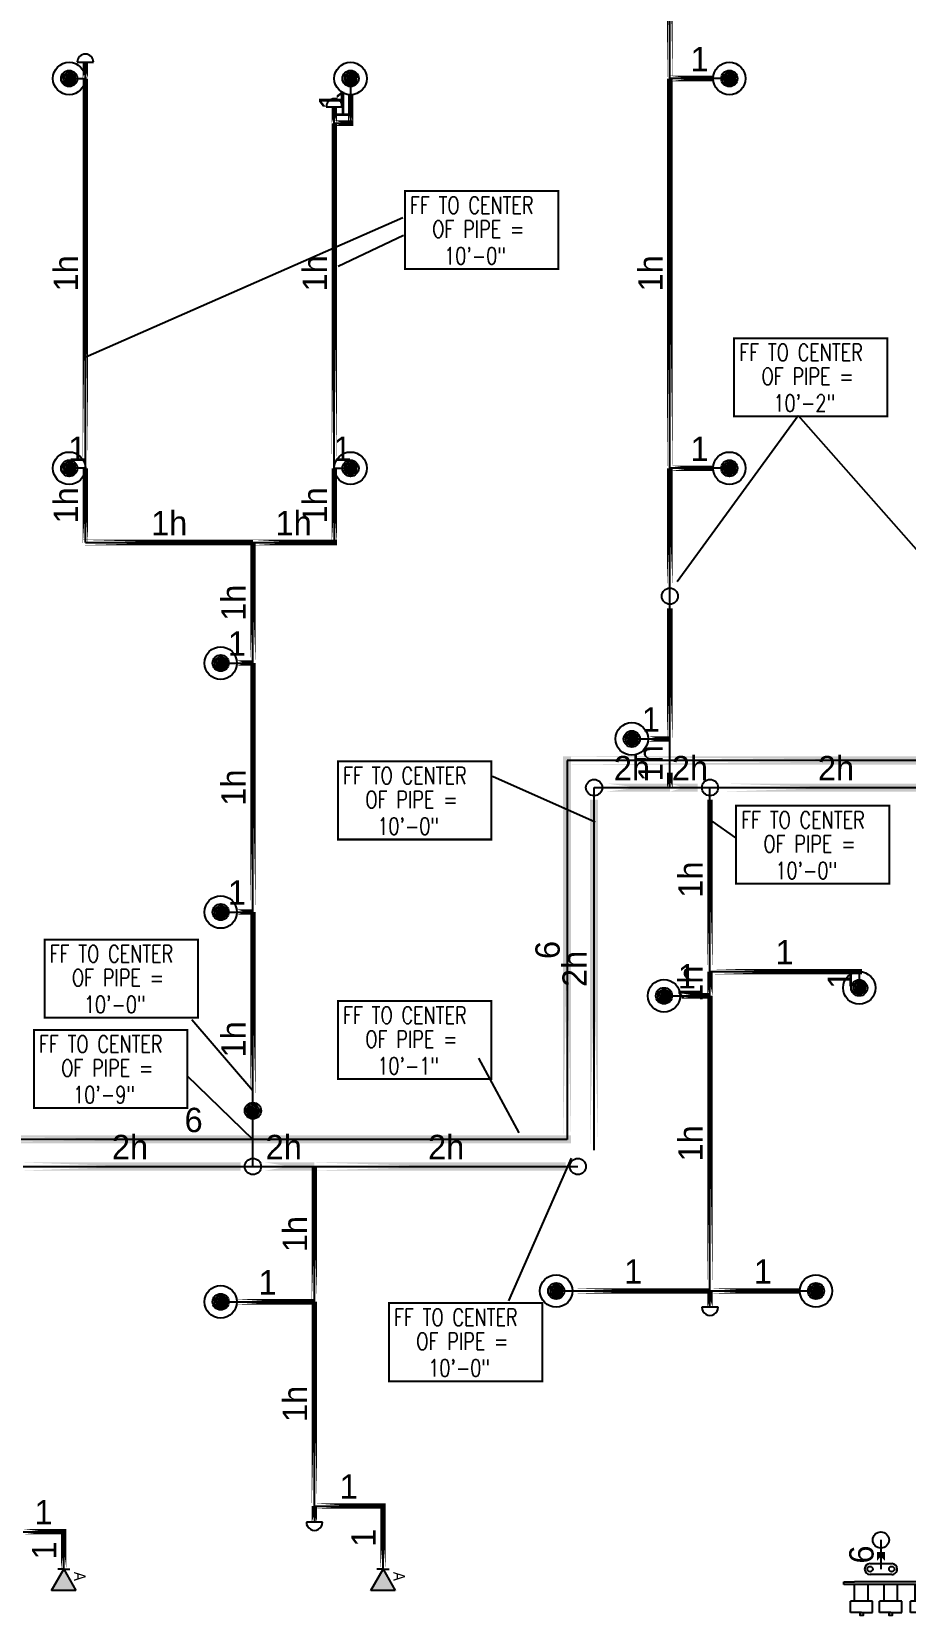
# Model space of a CAD drawing. Header units: inches. Extents: x -4258 to 19, y -149 to 1456.
# Drawn here: x -1194 to -871, y 8 to 593 of the extents above; entities that cross this region are included whole.
import ezdxf
from ezdxf.enums import TextEntityAlignment as Align

# ---------------------------------------------------------------- set-up
doc = ezdxf.new("R2010")
doc.units = ezdxf.units.IN
doc.header["$MEASUREMENT"] = 0
for name, color, linetype in [('Coordination', 1, 'Continuous'), ('headdn', 1, 'Continuous'), ('PIPEBL', 1, 'Continuous'), ('pipemn', 1, 'Continuous'), ('PIPESPC', 1, 'Continuous'), ('spk-cap', 1, 'Continuous'), ('spk-det_misc', 1, 'Continuous'), ('spk-pipecoup', 1, 'Continuous'), ('spk-pipedrop', 1, 'Continuous'), ('spk-piperise', 1, 'Continuous')]:
    doc.layers.add(name, color=color, linetype=linetype)
doc.styles.add('PDA1', font='ROMAND', dxfattribs={"width": 0.755})
doc.styles.add('PIPE', font='PIPE.SHX')

# ---------------------------------------------------------------- blocks, each defined once
blk = doc.blocks.new('dpend1')
for radius in [6, 3]:
    blk.add_circle((0, 0), radius)
for points in [[(0.01, 2.97), (-2.53, -1.59), (-2.62, 1.36)], [(0.01, 2.97), (-2.49, -1.59), (2.52, -1.59)], [(2.52, -1.59), (0.01, 2.97), (2.6, 1.47)], [(2.52, -1.59), (-2.53, -1.59), (0.01, -2.98)]]:
    blk.add_solid(points)
blk = doc.blocks.new('SIDE4')
for p, q in [((0, 0), (7.79, 4.5)), ((0, 0), (0, 2.24)), ((0, 0), (0, -2.24)), ((7.79, -4.5), (0, 0)), ((7.79, 4.5), (7.79, -4.5))]:
    blk.add_line(p, q)
blk.add_solid([(7.79, -4.5), (0, 0), (7.79, 4.5)])
at = {"style": 'PIPE', "width": 1.359757}
blk.add_text('A', height=4.28, rotation=360, dxfattribs=at).set_placement((0.95, 3.81), (4.28, 3.81), align=Align.FIT)
blk = doc.blocks.new('CAP')
blk.add_line((0, 3), (0, -3))
blk.add_arc((0, 0), 3, 270, 90)
blk = doc.blocks.new('PIPESPC')
at = {"layer": 'PIPESPC', "style": 'PIPE', "width": 0.9}
blk.add_attdef('SIZE', text='', height=9, dxfattribs=at).set_placement((0, 4.02), align=Align.CENTER)
at = {"layer": 'PIPESPC', "style": 'PIPE', "flags": 1}
blk.add_attdef('SCHED', (25.3, 3.89), '', height=9, dxfattribs=at)
blk = doc.blocks.new('rise')
blk.add_circle((0, 0), 3)
blk = doc.blocks.new('COUPLING')
for p, q in [((0, 6), (0, 6)), ((-2, -4), (-2, 4)), ((2, 4), (2, -4)), ((0, -6), (0, -6))]:
    blk.add_line(p, q)
for centre in [(0, 4), (0, -4)]:
    blk.add_circle(centre, 1)
for centre, start, end in [((0, 4), 90, 180), ((0, 4), 0, 90), ((0, -4), 180, 270), ((0, -4), 270, 0)]:
    blk.add_arc(centre, 2, start, end)
blk = doc.blocks.new('4444444444444444444444444444444444444444444444444444444444')
at = {"linetype": 'Continuous'}
for p, q in [((7433.96, 3624), (7437.96, 3624)), ((7433.96, 3623), (7433.96, 3624)), ((7437.96, 3623), (7433.96, 3623)), ((7469.31, 3624), (7437.96, 3624)), ((7437.96, 3616.9), (7437.96, 3623)), ((7443.02, 3616.9), (7443.02, 3623)), ((7448.94, 3616.9), (7448.94, 3623)), ((7453.91, 3616.9), (7453.91, 3623)), ((7460.34, 3616.9), (7460.34, 3623)), ((7465.31, 3616.9), (7465.31, 3623)), ((7465.31, 3623), (7469.31, 3623)), ((7469.31, 3623), (7469.31, 3624)), ((7436.46, 3612.68), (7436.46, 3616.9)), ((7444.62, 3616.9), (7436.46, 3616.9)), ((7444.62, 3612.68), (7444.62, 3616.9)), ((7455.41, 3616.9), (7447.24, 3616.9)), ((7447.24, 3612.68), (7447.24, 3616.9)), ((7455.41, 3612.68), (7455.41, 3616.9)), ((7466.81, 3616.9), (7458.65, 3616.9)), ((7458.65, 3612.68), (7458.65, 3616.9)), ((7466.81, 3612.68), (7466.81, 3616.9)), ((7440.58, 3612.68), (7436.46, 3612.68)), ((7440.58, 3612.68), (7444.62, 3612.68)), ((7451.37, 3612.68), (7447.24, 3612.68)), ((7451.37, 3612.68), (7455.41, 3612.68)), ((7462.77, 3612.68), (7458.65, 3612.68)), ((7462.77, 3612.68), (7466.81, 3612.68))]:
    blk.add_line(p, q, dxfattribs=at)
for points in [[(7441.15, 3612.68), (7441.15, 3611.65), (7440.02, 3611.65), (7440.02, 3612.68)], [(7451.94, 3612.68), (7451.94, 3611.65), (7450.81, 3611.65), (7450.81, 3612.68)], [(7463.34, 3612.68), (7463.34, 3611.65), (7462.21, 3611.65), (7462.21, 3612.68)]]:
    blk.add_lwpolyline(points, close=True, dxfattribs=at)
at = {"layer": 'spk-det_misc'}
blk.add_line((7465.31, 3623), (7437.96, 3623), dxfattribs=at)
blk = doc.blocks.new('drop')
blk.add_circle((0, 0), 3)
for points in [[(0.01, 2.97), (-2.53, -1.59), (-2.62, 1.36)], [(0.01, 2.97), (-2.49, -1.59), (2.52, -1.59)], [(2.52, -1.59), (0.01, 2.97), (2.6, 1.47)], [(2.52, -1.59), (-2.53, -1.59), (0.01, -2.98)]]:
    blk.add_solid(points)

msp = doc.modelspace()

# ---------------------------------------------------------------- linework, layer by layer
at = {"color": 1}
for points, const_width in [([(-958, 575.74), (-958, 679.74)], 2), ([(-1174, 575.74), (-1174, 581.74)], 2), ([(-1174, 431.74), (-1174, 575.74)], 2), ([(-958, 431.74), (-958, 575.74)], 2), ([(-958, 575.74), (-942, 575.74)], 2), ([(-1076, 558.24), (-1076, 569.74)], 2), ([(-1082, 559.24), (-1082, 565.24)], 2), ([(-1082, 431.74), (-1082, 559.24)], 2), ([(-1082, 559.24), (-1075, 559.24)], 2), ([(-1174, 403.29), (-1174, 431.74)], 2), ([(-1082, 403.29), (-1082, 431.74)], 2), ([(-958, 388.97), (-958, 431.74)], 2), ([(-958, 431.74), (-942, 431.74)], 2), ([(-1175, 404.29), (-1112.07, 404.29)], 2), ([(-1112.07, 359.74), (-1112.07, 404.29)], 2), ([(-1112.07, 404.29), (-1081, 404.29)], 2), ([(-958, 331.74), (-958, 379.97)], 2), ([(-1118, 359.74), (-1112.07, 359.74)], 2), ([(-1112.07, 267.74), (-1112.07, 359.74)], 2), ([(-966.07, 331.74), (-958, 331.74)], 2), ([(-997.5, 323.74), (-716.26, 323.74)], 3), ([(-996, 182.24), (-996, 325.24)], 3), ([(-958, 313.74), (-958, 319.24)], 2), ([(-986, 179.74), (-986, 309.24)], 3), ([(-981.5, 313.74), (-958, 313.74)], 3), ([(-958, 313.74), (-947.66, 313.74)], 3), ([(-943.16, 245.74), (-943.16, 309.24)], 2), ([(-938.66, 313.74), (-850, 313.74)], 3), ([(-1118, 267.74), (-1112.07, 267.74)], 2), ([(-1112.07, 198.84), (-1112.07, 267.74)], 2), ([(-943.16, 236.81), (-943.16, 245.74)], 2), ([(-943.16, 245.74), (-887, 245.74)], 2), ([(-954.16, 236.81), (-943.16, 236.81)], 2), ([(-943.16, 127.74), (-943.16, 236.81)], 2), ([(-1273.5, 183.74), (-994.5, 183.74)], 3), ([(-1197, 173.74), (-1116.57, 173.74)], 3), ([(-1107.57, 173.74), (-1089.34, 173.74)], 3), ([(-1089.34, 173.74), (-996.5, 173.74)], 3), ([(-1089.34, 123.74), (-1089.34, 173.74)], 2), ([(-994, 127.74), (-943.16, 127.74)], 2), ([(-943.16, 121.74), (-943.16, 127.74)], 2), ([(-943.16, 127.74), (-910, 127.74)], 2), ([(-1118, 123.74), (-1089.34, 123.74)], 2), ([(-1089.34, 48.29), (-1089.34, 123.74)], 2), ([(-1089.34, 42.29), (-1089.34, 48.29)], 2), ([(-1089.34, 48.29), (-1063, 48.29)], 2), ([(-1064, 24.9), (-1064, 49.29)], 2), ([(-1197, 38.79), (-1181, 38.79)], 2), ([(-1182, 24.9), (-1182, 39.79)], 2), ([(-880, 28), (-880, 31.24)], 3)]:
    msp.add_lwpolyline(points, close=True, dxfattribs=dict(at, const_width=const_width))
at = {"layer": 'Coordination'}
for p, q in [((-1174.04, 472.84), (-1056.7, 524.39)), ((-1080.58, 506.4), (-1056.41, 517.84)), ((-955.28, 389.88), (-910.58, 451.28)), ((-910.58, 451.28), (-853.47, 386.42)), ((-985.54, 301.02), (-1023.53, 317.83)), ((-942.47, 301.32), (-933.75, 295.22)), ((-1112.11, 201.71), (-1134.63, 227.96)), ((-1013.69, 186.12), (-1028.61, 213.77)), ((-1112.11, 183.74), (-1136.42, 207.23)), ((-994.51, 176.79), (-1017.61, 124.14))]:
    msp.add_line(p, q, dxfattribs=at)
at = {"layer": 'Coordination', "const_width": 0.75}
for points in [[(-1055.93, 534.19), (-1055.93, 505.32), (-999.26, 505.32), (-999.26, 534.19), (-1055.93, 534.19)], [(-934.24, 479.79), (-934.24, 450.92), (-877.57, 450.92), (-877.57, 479.79), (-934.24, 479.79)], [(-1080.64, 323.43), (-1080.64, 294.56), (-1023.97, 294.56), (-1023.97, 323.43), (-1080.64, 323.43)], [(-933.53, 307.08), (-933.53, 278.21), (-876.86, 278.21), (-876.86, 307.08), (-933.53, 307.08)], [(-1189.09, 257.6), (-1189.09, 228.73), (-1132.42, 228.73), (-1132.42, 257.6), (-1189.09, 257.6)], [(-1080.66, 234.89), (-1080.66, 206.02), (-1023.99, 206.02), (-1023.99, 234.89), (-1080.66, 234.89)], [(-1193.04, 224.23), (-1193.04, 195.36), (-1136.37, 195.36), (-1136.37, 224.23), (-1193.04, 224.23)], [(-1061.83, 123.27), (-1061.83, 94.4), (-1005.15, 94.4), (-1005.15, 123.27), (-1061.83, 123.27)]]:
    msp.add_lwpolyline(points, dxfattribs=at)
at = {"layer": 'PIPEBL'}
for p, q in [((-958, 575.74), (-958, 679.74)), ((-1174, 575.74), (-1174, 581.74)), ((-1180, 575.74), (-1174, 575.74)), ((-1174, 431.74), (-1174, 575.74)), ((-1076, 575.74), (-1076, 559.24)), ((-958, 431.74), (-958, 575.74)), ((-936, 575.74), (-958, 575.74)), ((-1082, 559.24), (-1082, 565.24)), ((-1082, 431.74), (-1082, 559.24)), ((-1082, 559.24), (-1076, 559.24)), ((-1174, 431.74), (-1180, 431.74)), ((-1174, 404.29), (-1174, 431.74)), ((-1082, 431.74), (-1076, 431.74)), ((-1082, 431.74), (-1082, 404.29)), ((-958, 384.47), (-958, 431.74)), ((-936, 431.74), (-958, 431.74)), ((-1174, 404.29), (-1112.07, 404.29)), ((-1112.07, 359.74), (-1112.07, 404.29)), ((-1112.07, 404.29), (-1082, 404.29)), ((-958, 331.74), (-958, 384.47)), ((-1124, 359.74), (-1112.07, 359.74)), ((-1112.07, 267.74), (-1112.07, 359.74)), ((-972.07, 331.74), (-958, 331.74)), ((-958, 313.74), (-958, 331.74)), ((-943.16, 245.74), (-943.16, 313.74)), ((-1124, 267.74), (-1112.07, 267.74)), ((-1112.07, 194.34), (-1112.07, 267.74)), ((-943.16, 236.81), (-943.16, 245.74)), ((-943.16, 245.74), (-888, 245.74)), ((-888, 245.74), (-888, 239.74)), ((-960.16, 236.81), (-943.16, 236.81)), ((-943.16, 127.74), (-943.16, 236.81)), ((-1112.07, 173.74), (-1112.07, 194.34)), ((-1089.34, 123.74), (-1089.34, 173.74)), ((-1124, 123.74), (-1089.34, 123.74)), ((-1089.34, 48.29), (-1089.34, 123.74)), ((-1000, 127.74), (-943.16, 127.74)), ((-943.16, 127.74), (-904, 127.74)), ((-943.16, 121.74), (-943.16, 127.74)), ((-1089.34, 48.29), (-1064, 48.29)), ((-1089.34, 48.29), (-1089.34, 42.29)), ((-1064, 24.9), (-1064, 48.29)), ((-1197, 38.79), (-1182, 38.79)), ((-1182, 24.9), (-1182, 38.79))]:
    msp.add_line(p, q, dxfattribs=at)
at = {"layer": 'pipemn', "color": 5}
for p, q in [((-711.76, 323.74), (-996, 323.74)), ((-996, 323.74), (-996, 183.74)), ((-996, 183.74), (-1272, 183.74))]:
    msp.add_line(p, q, dxfattribs=at)
at = {"layer": 'pipemn', "color": 6}
for p, q in [((-986, 313.74), (-958, 313.74)), ((-986, 179.74), (-986, 313.74)), ((-958, 313.74), (-943.16, 313.74)), ((-1197, 173.74), (-1112.07, 173.74)), ((-1112.07, 173.74), (-1089.34, 173.74)), ((-1089.34, 173.74), (-992, 173.74))]:
    msp.add_line(p, q, dxfattribs=at)
at = {"layer": 'pipemn'}
for p, q in [((-943.16, 313.74), (-850, 313.74)), ((-880, 35.74), (-880, 25))]:
    msp.add_line(p, q, dxfattribs=at)

# ---------------------------------------------------------------- block references
at = {"layer": 'headdn'}
for p in [(-1180, 575.74), (-1076, 575.74), (-936, 575.74), (-1180, 431.74), (-1076, 431.74), (-936, 431.74), (-1124, 359.74), (-972.07, 331.74), (-1124, 267.74), (-960.16, 236.81), (-888, 239.74), (-1124, 123.74), (-1000, 127.74), (-904, 127.74)]:
    msp.add_blockref('dpend1', p, dxfattribs=at)
at = {"layer": 'headdn', "rotation": 270}
for p in [(-1182, 24.9), (-1064, 24.9)]:
    msp.add_blockref('SIDE4', p, dxfattribs=at)
at = {"layer": 'PIPESPC'}
ref = msp.add_blockref('PIPESPC', (-947, 575.74), dxfattribs=at)
ref.add_attrib('SIZE', '1', dxfattribs={"color": 0, "height": 9, "style": 'PIPE'}).set_placement((-947, 575.74), align=Align.BOTTOM_CENTER)
ref = msp.add_blockref('PIPESPC', (-1076, 567.49), dxfattribs=dict(at, rotation=90))
ref.add_attrib('SIZE', '1', dxfattribs={"color": 0, "height": 9, "rotation": 90, "style": 'PIPE'}).set_placement((-1076, 567.49), align=Align.BOTTOM_CENTER)
ref = msp.add_blockref('PIPESPC', (-1079, 559.24), dxfattribs=at)
ref.add_attrib('SIZE', '1', dxfattribs={"color": 0, "height": 9, "style": 'PIPE'}).set_placement((-1079, 559.24), align=Align.BOTTOM_CENTER)
ref = msp.add_blockref('PIPESPC', (-1174, 503.74), dxfattribs=dict(at, rotation=90))
ref.add_attrib('SIZE', '1h', dxfattribs={"color": 0, "height": 9, "rotation": 90, "style": 'PIPE'}).set_placement((-1174, 503.74), align=Align.BOTTOM_CENTER)
ref = msp.add_blockref('PIPESPC', (-1082, 503.74), dxfattribs=dict(at, rotation=90))
ref.add_attrib('SIZE', '1h', dxfattribs={"color": 0, "height": 9, "rotation": 90, "style": 'PIPE'}).set_placement((-1082, 503.74), align=Align.BOTTOM_CENTER)
ref = msp.add_blockref('PIPESPC', (-958, 503.74), dxfattribs=dict(at, rotation=89.99999999999964))
ref.add_attrib('SIZE', '1h', dxfattribs={"color": 0, "height": 9, "rotation": 90, "style": 'PIPE'}).set_placement((-958, 503.74), align=Align.BOTTOM_CENTER)
ref = msp.add_blockref('PIPESPC', (-1177, 431.74), dxfattribs=at)
ref.add_attrib('SIZE', '1', dxfattribs={"color": 0, "height": 9, "style": 'PIPE'}).set_placement((-1177, 431.74), align=Align.BOTTOM_CENTER)
ref = msp.add_blockref('PIPESPC', (-1079, 431.74), dxfattribs=at)
ref.add_attrib('SIZE', '1', dxfattribs={"color": 0, "height": 9, "style": 'PIPE'}).set_placement((-1079, 431.74), align=Align.BOTTOM_CENTER)
ref = msp.add_blockref('PIPESPC', (-947, 431.74), dxfattribs=at)
ref.add_attrib('SIZE', '1', dxfattribs={"color": 0, "height": 9, "style": 'PIPE'}).set_placement((-947, 431.74), align=Align.BOTTOM_CENTER)
ref = msp.add_blockref('PIPESPC', (-1174, 418.02), dxfattribs=dict(at, rotation=90))
ref.add_attrib('SIZE', '1h', dxfattribs={"color": 0, "height": 9, "rotation": 90, "style": 'PIPE'}).set_placement((-1174, 418.02), align=Align.BOTTOM_CENTER)
ref = msp.add_blockref('PIPESPC', (-1082, 418.02), dxfattribs=dict(at, rotation=90))
ref.add_attrib('SIZE', '1h', dxfattribs={"color": 0, "height": 9, "rotation": 90, "style": 'PIPE'}).set_placement((-1082, 418.02), align=Align.BOTTOM_CENTER)
ref = msp.add_blockref('PIPESPC', (-1143.03, 404.29), dxfattribs=at)
ref.add_attrib('SIZE', '1h', dxfattribs={"color": 0, "height": 9, "style": 'PIPE'}).set_placement((-1143.03, 404.29), align=Align.BOTTOM_CENTER)
ref = msp.add_blockref('PIPESPC', (-1097.03, 404.29), dxfattribs=at)
ref.add_attrib('SIZE', '1h', dxfattribs={"color": 0, "height": 9, "style": 'PIPE'}).set_placement((-1097.03, 404.29), align=Align.BOTTOM_CENTER)
ref = msp.add_blockref('PIPESPC', (-1112.07, 382.02), dxfattribs=dict(at, rotation=90))
ref.add_attrib('SIZE', '1h', dxfattribs={"color": 0, "height": 9, "rotation": 90, "style": 'PIPE'}).set_placement((-1112.07, 382.02), align=Align.BOTTOM_CENTER)
ref = msp.add_blockref('PIPESPC', (-1118.03, 359.74), dxfattribs=at)
ref.add_attrib('SIZE', '1', dxfattribs={"color": 0, "height": 9, "style": 'PIPE'}).set_placement((-1118.03, 359.74), align=Align.BOTTOM_CENTER)
ref = msp.add_blockref('PIPESPC', (-965.04, 331.74), dxfattribs=at)
ref.add_attrib('SIZE', '1', dxfattribs={"color": 0, "height": 9, "style": 'PIPE'}).set_placement((-965.04, 331.74), align=Align.BOTTOM_CENTER)
ref = msp.add_blockref('PIPESPC', (-958, 322.74), dxfattribs=dict(at, rotation=90))
ref.add_attrib('SIZE', '1h', dxfattribs={"color": 0, "height": 9, "rotation": 90, "style": 'PIPE'}).set_placement((-958, 322.74), align=Align.BOTTOM_CENTER)
ref = msp.add_blockref('PIPESPC', (-972, 313.74), dxfattribs=at)
ref.add_attrib('SIZE', '2h', dxfattribs={"color": 0, "height": 9, "style": 'PIPE'}).set_placement((-972, 313.74), align=Align.BOTTOM_CENTER)
ref = msp.add_blockref('PIPESPC', (-950.58, 313.74), dxfattribs=at)
ref.add_attrib('SIZE', '2h', dxfattribs={"color": 0, "height": 9, "style": 'PIPE'}).set_placement((-950.58, 313.74), align=Align.BOTTOM_CENTER)
ref = msp.add_blockref('PIPESPC', (-896.58, 313.74), dxfattribs=at)
ref.add_attrib('SIZE', '2h', dxfattribs={"color": 0, "height": 9, "style": 'PIPE'}).set_placement((-896.58, 313.74), align=Align.BOTTOM_CENTER)
ref = msp.add_blockref('PIPESPC', (-1112.07, 313.74), dxfattribs=dict(at, rotation=90))
ref.add_attrib('SIZE', '1h', dxfattribs={"color": 0, "height": 9, "rotation": 90, "style": 'PIPE'}).set_placement((-1112.07, 313.74), align=Align.BOTTOM_CENTER)
ref = msp.add_blockref('PIPESPC', (-943.16, 279.74), dxfattribs=dict(at, rotation=90))
ref.add_attrib('SIZE', '1h', dxfattribs={"color": 0, "height": 9, "rotation": 90, "style": 'PIPE'}).set_placement((-943.16, 279.74), align=Align.BOTTOM_CENTER)
ref = msp.add_blockref('PIPESPC', (-1118.03, 267.74), dxfattribs=at)
ref.add_attrib('SIZE', '1', dxfattribs={"color": 0, "height": 9, "style": 'PIPE'}).set_placement((-1118.03, 267.74), align=Align.BOTTOM_CENTER)
ref = msp.add_blockref('PIPESPC', (-996, 253.74), dxfattribs=dict(at, rotation=90.00000000000034))
ref.add_attrib('SIZE', '6', dxfattribs={"color": 0, "height": 9, "rotation": 90, "style": 'PIPE'}).set_placement((-996, 253.74), align=Align.BOTTOM_CENTER)
ref = msp.add_blockref('PIPESPC', (-986, 246.74), dxfattribs=dict(at, rotation=90.00000000000034))
ref.add_attrib('SIZE', '2h', dxfattribs={"color": 0, "height": 9, "rotation": 90, "style": 'PIPE'}).set_placement((-986, 246.74), align=Align.BOTTOM_CENTER)
ref = msp.add_blockref('PIPESPC', (-915.58, 245.74), dxfattribs=at)
ref.add_attrib('SIZE', '1', dxfattribs={"color": 0, "height": 9, "style": 'PIPE'}).set_placement((-915.58, 245.74), align=Align.BOTTOM_CENTER)
ref = msp.add_blockref('PIPESPC', (-943.16, 241.27), dxfattribs=dict(at, rotation=90))
ref.add_attrib('SIZE', '1h', dxfattribs={"color": 0, "height": 9, "rotation": 90, "style": 'PIPE'}).set_placement((-943.16, 241.27), align=Align.BOTTOM_CENTER)
ref = msp.add_blockref('PIPESPC', (-951.66, 236.81), dxfattribs=at)
ref.add_attrib('SIZE', '1', dxfattribs={"color": 0, "height": 9, "style": 'PIPE'}).set_placement((-951.66, 236.81), align=Align.BOTTOM_CENTER)
ref = msp.add_blockref('PIPESPC', (-888, 242.74), dxfattribs=dict(at, rotation=90))
ref.add_attrib('SIZE', '1', dxfattribs={"color": 0, "height": 9, "rotation": 90, "style": 'PIPE'}).set_placement((-888, 242.74), align=Align.BOTTOM_CENTER)
ref = msp.add_blockref('PIPESPC', (-1112.07, 220.74), dxfattribs=dict(at, rotation=90))
ref.add_attrib('SIZE', '1h', dxfattribs={"color": 0, "height": 9, "rotation": 90, "style": 'PIPE'}).set_placement((-1112.07, 220.74), align=Align.BOTTOM_CENTER)
ref = msp.add_blockref('PIPESPC', (-1134, 183.74), dxfattribs=at)
ref.add_attrib('SIZE', '6', dxfattribs={"color": 0, "height": 9, "style": 'PIPE'}).set_placement((-1134, 183.74), align=Align.BOTTOM_CENTER)
ref = msp.add_blockref('PIPESPC', (-943.16, 182.27), dxfattribs=dict(at, rotation=89.99999999999953))
ref.add_attrib('SIZE', '1h', dxfattribs={"color": 0, "height": 9, "rotation": 90, "style": 'PIPE'}).set_placement((-943.16, 182.27), align=Align.BOTTOM_CENTER)
ref = msp.add_blockref('PIPESPC', (-1157.5, 173.74), dxfattribs=at)
ref.add_attrib('SIZE', '2h', dxfattribs={"color": 0, "height": 9, "style": 'PIPE'}).set_placement((-1157.5, 173.74), align=Align.BOTTOM_CENTER)
ref = msp.add_blockref('PIPESPC', (-1100.7, 173.74), dxfattribs=at)
ref.add_attrib('SIZE', '2h', dxfattribs={"color": 0, "height": 9, "style": 'PIPE'}).set_placement((-1100.7, 173.74), align=Align.BOTTOM_CENTER)
ref = msp.add_blockref('PIPESPC', (-1040.67, 173.74), dxfattribs=at)
ref.add_attrib('SIZE', '2h', dxfattribs={"color": 0, "height": 9, "style": 'PIPE'}).set_placement((-1040.67, 173.74), align=Align.BOTTOM_CENTER)
ref = msp.add_blockref('PIPESPC', (-1089.34, 148.74), dxfattribs=dict(at, rotation=90))
ref.add_attrib('SIZE', '1h', dxfattribs={"color": 0, "height": 9, "rotation": 90, "style": 'PIPE'}).set_placement((-1089.34, 148.74), align=Align.BOTTOM_CENTER)
ref = msp.add_blockref('PIPESPC', (-1106.67, 123.74), dxfattribs=at)
ref.add_attrib('SIZE', '1', dxfattribs={"color": 0, "height": 9, "style": 'PIPE'}).set_placement((-1106.67, 123.74), align=Align.BOTTOM_CENTER)
ref = msp.add_blockref('PIPESPC', (-971.58, 127.74), dxfattribs=at)
ref.add_attrib('SIZE', '1', dxfattribs={"color": 0, "height": 9, "style": 'PIPE'}).set_placement((-971.58, 127.74), align=Align.BOTTOM_CENTER)
ref = msp.add_blockref('PIPESPC', (-923.58, 127.74), dxfattribs=at)
ref.add_attrib('SIZE', '1', dxfattribs={"color": 0, "height": 9, "style": 'PIPE'}).set_placement((-923.58, 127.74), align=Align.BOTTOM_CENTER)
ref = msp.add_blockref('PIPESPC', (-1089.34, 86.02), dxfattribs=dict(at, rotation=90.00000000000118))
ref.add_attrib('SIZE', '1h', dxfattribs={"color": 0, "height": 9, "rotation": 90, "style": 'PIPE'}).set_placement((-1089.34, 86.02), align=Align.BOTTOM_CENTER)
ref = msp.add_blockref('PIPESPC', (-1076.67, 48.29), dxfattribs=at)
ref.add_attrib('SIZE', '1', dxfattribs={"color": 0, "height": 9, "style": 'PIPE'}).set_placement((-1076.67, 48.29), align=Align.BOTTOM_CENTER)
ref = msp.add_blockref('PIPESPC', (-1189.5, 38.79), dxfattribs=at)
ref.add_attrib('SIZE', '1', dxfattribs={"color": 0, "height": 9, "style": 'PIPE'}).set_placement((-1189.5, 38.79), align=Align.BOTTOM_CENTER)
ref = msp.add_blockref('PIPESPC', (-1064, 36.6), dxfattribs=dict(at, rotation=90))
ref.add_attrib('SIZE', '1', dxfattribs={"color": 0, "height": 9, "rotation": 90, "style": 'PIPE'}).set_placement((-1064, 36.6), align=Align.BOTTOM_CENTER)
ref = msp.add_blockref('PIPESPC', (-1182, 31.85), dxfattribs=dict(at, rotation=90))
ref.add_attrib('SIZE', '1', dxfattribs={"color": 0, "height": 9, "rotation": 90, "style": 'PIPE'}).set_placement((-1182, 31.85), align=Align.BOTTOM_CENTER)
ref = msp.add_blockref('PIPESPC', (-880, 30.37), dxfattribs=dict(at, rotation=90))
ref.add_attrib('SIZE', '6', dxfattribs={"color": 0, "height": 9, "rotation": 90, "style": 'PIPE'}).set_placement((-880, 30.37), align=Align.BOTTOM_CENTER)
at = {"layer": 'spk-cap'}
for p, rotation in [((-1174, 581.74), 90.00000000002773), ((-1082, 565.24), 90.00000000002773), ((-943.16, 121.74), 270.0000000000829), ((-1089.34, 42.29), 270.0000000000846)]:
    msp.add_blockref('CAP', p, dxfattribs=dict(at, rotation=rotation))
at = {"layer": 'spk-det_misc'}
msp.add_blockref('4444444444444444444444444444444444444444444444444444444444', (-8327.72, -3603.75), dxfattribs=at)
at = {"layer": 'spk-pipecoup', "rotation": 270.0000000000834}
msp.add_blockref('COUPLING', (-880, 25), dxfattribs=at)
at = {"layer": 'spk-pipedrop', "rotation": 270.0000000000834}
msp.add_blockref('drop', (-1112.07, 194.34), dxfattribs=at)
at = {"layer": 'spk-piperise'}
for p, rotation in [((-958, 384.47), 90.00000000002674), ((-986, 313.74), 180.0000000000546), ((-943.16, 313.74), 180.0000000000558), ((-1112.07, 173.74), 180.0000000000546), ((-992, 173.74), 270.0000000000837), ((-880, 35.74), 180.0000000000555)]:
    msp.add_blockref('rise', p, dxfattribs=dict(at, rotation=rotation))

# ---------------------------------------------------------------- texts
at = {"layer": 'Coordination', "style": 'PDA1', "width": 0.755}
for s, p in [('FF TO CENTER', (-1054.05, 525.77)), ('OF PIPE = ', (-1045.8, 516.92)), ('10\'-0"', (-1041.37, 507.06)), ('FF TO CENTER', (-932.36, 471.37)), ('OF PIPE = ', (-924.1, 462.52)), ('10\'-2"', (-919.68, 452.66)), ('FF TO CENTER', (-1078.76, 315.01)), ('OF PIPE = ', (-1070.5, 306.16)), ('FF TO CENTER', (-931.65, 298.65)), ('10\'-0"', (-1066.07, 296.3)), ('OF PIPE = ', (-923.4, 289.8)), ('10\'-0"', (-918.97, 279.94)), ('FF TO CENTER', (-1187.21, 249.17)), ('OF PIPE = ', (-1178.96, 240.32)), ('10\'-0"', (-1174.53, 230.46)), ('FF TO CENTER', (-1078.78, 226.47)), ('OF PIPE = ', (-1070.52, 217.62)), ('FF TO CENTER', (-1191.16, 215.81)), ('OF PIPE = ', (-1182.91, 206.96)), ('10\'-1"', (-1066.09, 207.76)), ('10\'-9"', (-1178.48, 197.1)), ('FF TO CENTER', (-1059.95, 114.85)), ('OF PIPE = ', (-1051.69, 105.99)), ('10\'-0"', (-1047.26, 96.14))]:
    msp.add_text(s, height=6.3, dxfattribs=at).set_placement(p)

doc.saveas('drawing.dxf')
